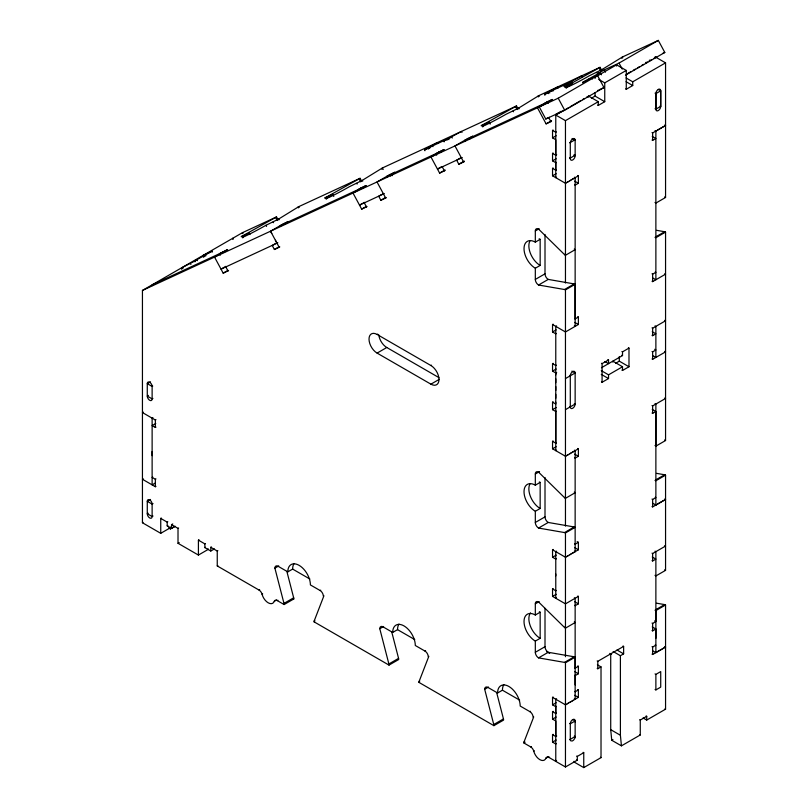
<?xml version="1.0" encoding="UTF-8"?>
<svg xmlns="http://www.w3.org/2000/svg" width="808" height="808" viewBox="0 0 808 808"><rect width="100%" height="100%" fill="white"/><g stroke="black" fill="none" stroke-linecap="round" stroke-linejoin="round"><path stroke-width="1.21" d="M152.126 455.672L152.126 451.51M556.379 162.368L555.773 162.711L552.541 160.853L552.541 153.389L553.147 153.045M556.712 736.017L555.803 736.543L555.803 721.009L552.541 719.13L552.541 711.666L555.773 713.535L555.773 706.697L556.379 706.354M566.065 455.904L565.459 456.247L552.541 448.794L552.541 441.34L555.773 443.198L555.773 411.504L556.379 411.161M555.773 402.111L555.773 404.05L552.541 402.182L552.541 409.646L555.773 411.504M555.773 394.344L555.773 398.223M555.773 386.577L555.773 390.456M555.773 378.8L555.773 382.689M566.065 182.921L565.459 183.275L552.541 175.811L552.541 168.357L555.773 170.225L555.773 162.711M552.541 153.389L555.773 155.257L555.773 139.723L552.541 137.855L552.541 130.401L553.147 130.048M555.773 573.963L555.773 575.942M555.773 760.298L555.773 761.389L556.379 761.035M575.145 684.921L575.145 657.167L565.459 662.762L565.459 766.974L577.296 760.146L577.296 756.409L583.75 752.682L583.75 767.6L574.064 762.005L574.064 761.308M574.337 325.907L575.145 326.371L575.145 284.295L565.459 289.89L565.459 526.119M565.459 656.722L565.459 532.937L575.145 527.341A4.565 2.636 60 0 0 574.225 526.967L548.238 522.463L538.552 528.058A4.565 2.636 60 0 1 535.32 522.463L535.32 511.282A15.988 9.231 60 0 1 524.018 491.708A15.988 9.231 60 0 1 535.32 485.184L540.158 482.386L540.158 508.484L535.32 511.282M574.538 551.995L575.145 551.642L575.145 450.662L574.337 450.197M574.538 699.587L575.145 698.344L575.145 675.629L574.538 675.276M655.874 638.32L655.874 610.565L665.56 604.97L665.56 709.182L646.723 720.059L643.087 717.959M656.52 230.31L664.641 231.724A4.565 2.636 60 0 1 665.56 232.098L665.56 440.532L655.874 446.127L655.874 404.05L655.066 403.586M655.066 108.686L655.874 109.151L655.884 93.354A3.424 1.98 -60 0 1 658.298 89.425A3.424 1.98 -60 0 1 660.702 90.577L660.702 106.616A3.424 1.98 -60 0 1 658.298 110.555A3.424 1.98 -60 0 1 655.884 109.393L655.874 93.617L660.722 90.819L658.298 89.425M656.52 473.357L664.641 474.771A4.565 2.636 60 0 1 665.56 475.144L665.56 570.357L655.874 575.942A4.575 2.636 60 0 1 655.005 575.306M660.722 90.819L660.722 106.353L655.874 109.151M391.739 631.927L398.566 658.369A4.565 2.636 60 0 1 398.697 659.52L389.012 665.105L314.1 621.857A4.575 2.646 60 0 1 314.231 620.867L323.927 595.759M496.637 692.486L503.455 718.928A4.565 2.636 60 0 1 503.596 720.08L493.9 725.665L418.988 682.417A4.575 2.636 60 0 1 419.12 681.427L428.826 656.318M549.561 757.106L548.955 757.45A4.565 2.636 60 0 0 545.915 758.187A9.13 5.272 60 0 1 539.825 759.641A9.13 5.272 60 0 1 533.735 751.147A4.565 2.636 60 0 0 530.694 746.905L523.887 742.976A4.575 2.636 60 0 1 524.018 741.986L533.714 716.878M249.965 234.552L249.147 233.047A15.988 0.687 -28.3 0 0 246.248 235.694A15.988 0.687 -28.3 0 0 265.943 225.281L278.477 219.15L298.829 206.616L360.105 178.285L361.721 181.295M333.785 196.425L332.704 194.415A15.988 0.687 -28.3 0 0 329.795 197.061A15.988 0.687 -28.3 0 0 349.5 186.648L362.024 180.517L382.376 167.983L516.524 105.959L518.14 108.979M490.204 124.109L489.123 122.099A15.988 0.687 -28.3 0 0 486.224 124.735A15.988 0.687 -28.3 0 0 505.919 114.332L518.453 108.201L538.795 95.657L600.071 67.327L601.697 70.347M600.071 67.327L564.691 87.092L572.67 83.466A15.988 0.687 -28.3 0 0 569.771 86.103A15.988 0.687 -28.3 0 0 589.476 75.7L602 69.569L622.352 57.035L658.318 40.4L664.802 52.459L625.513 75.134M277.144 220.513L275.528 217.493L241.168 236.683L249.147 233.047M360.701 181.881L359.075 178.861L324.715 198.051L332.704 194.415M516.524 105.959L481.134 125.725L489.123 122.099M572.721 719.595L575.145 720.989L575.145 736.987A2.545 1.475 -60 0 1 574.862 738.26L573.609 740.057A4.212 2.434 -60 0 1 572.064 741.017L570.579 740.734A2.545 1.475 -60 0 1 570.297 739.785L570.297 723.786A3.424 1.98 -60 0 1 572.721 719.595A3.424 1.98 -60 0 1 575.145 720.989L570.297 723.786L569.69 723.443M567.277 182.224L568.489 181.527M569.69 180.83L570.903 180.123M572.115 179.427L573.327 178.73M574.538 178.033L575.145 177.679L574.337 177.215M652.036 132.583L652.642 132.936L656.682 130.603M659.106 129.209L657.49 130.138M661.52 127.805L659.904 128.745M663.944 126.412L662.328 127.341M567.277 455.207L568.489 454.51M569.701 453.803L570.903 453.106M572.115 452.409L573.327 451.712M574.538 451.005L575.145 450.662M567.277 556.187L568.489 555.49M569.701 554.793L570.903 554.096M572.115 553.389L573.327 552.692M652.036 506.555L652.642 506.899L656.682 504.576M659.106 503.172L657.49 504.101M661.52 501.778L659.904 502.707M663.944 500.374L662.328 501.303M567.277 703.788L568.489 703.081M569.701 702.384L570.903 701.687M572.115 700.99L573.327 700.294M652.036 654.147L652.642 654.5L656.682 652.167M659.106 650.763L657.49 651.702M661.52 649.369L659.904 650.299M663.944 647.976L662.328 648.905M170.427 527.725L160.742 533.32L142.44 522.756L142.44 290.436L242.521 232.643L276.548 216.918L278.174 219.928M194.97 261.822L194.566 261.075L203.182 256.096L212.039 251.258L212.443 252.015M181.729 269.337L181.729 267.781L196.97 259.964L197.374 260.711M276.488 216.948L275.589 217.453M227.866 250.389L227.452 249.642L219.433 253.722L220.241 255.227M227.452 249.642L214.544 257.096L223.19 273.165L228.593 270.599M360.045 178.316L359.277 178.75M288.658 222.281L288.254 221.523L283.457 223.745L270.539 231.209L279.184 247.278L279.79 246.925M288.254 221.523L285.022 223.392L285.436 224.149M424.937 150.732L424.533 149.975L437.451 142.521L437.997 143.521M424.533 149.975L432.563 145.894L432.967 146.652M366.347 186.365L365.943 185.608L361.146 187.83L357.914 189.688L358.318 190.446M225.866 266.357L221.018 269.155L277.831 242.794M365.943 185.608L353.025 193.072L361.671 209.141L367.074 206.575M226.432 266.579L225.826 266.933L227.987 270.953M444.137 141.855L443.733 141.097L446.965 139.239L447.369 139.986M443.733 141.097L461.449 131.421L461.984 132.431M395.142 173.053L394.738 172.296L389.941 174.518L377.023 181.972L385.669 198.041L386.274 197.697M394.738 172.296L391.506 174.164L392.314 175.669M223.19 273.165L228.028 270.367M275.245 243.733L272.225 245.481L274.387 249.5L279.184 247.278M275.851 243.38L277.063 242.683M444.299 150.318L443.895 149.571L435.865 153.651L436.674 155.156M443.895 149.571L430.977 157.025L439.623 173.094L445.026 170.528M274.387 249.5L279.225 246.703M473.094 137.007L472.69 136.249L467.893 138.471L454.975 145.925L463.62 162.004L464.226 161.651M544.925 95.253L544.521 94.506L557.439 87.042L557.975 88.052M472.69 136.249L469.458 138.118L469.872 138.875M544.521 94.506L552.551 90.415L552.955 91.173M564.125 86.375L563.721 85.628L566.943 83.759L567.357 84.517M563.721 85.628L581.437 75.952L581.972 76.952M361.125 204.192L359.51 205.121L384.315 193.556M361.934 203.727L362.731 203.262M363.539 202.788L364.347 202.323M364.913 202.556L364.307 202.899L366.468 206.919M380.517 195.193L378.71 196.243L380.861 200.263L385.669 198.041M381.124 194.849L381.729 194.496M382.336 194.152L383.548 193.445M552.611 100.243L552.207 99.485L547.41 101.707L544.178 103.565L544.592 104.323M361.671 209.141L366.509 206.343M142.44 290.436L537.461 107.787L547.147 102.202L547.551 102.949M583.154 83.093L582.74 82.335L597.506 75.508L603.99 87.567L564.701 110.252L545.774 118.998L539.29 106.939L552.207 99.485M582.74 82.335L600.213 72.528L601.425 74.79M598.223 74.387L597.819 73.639L604.273 69.912L619.029 63.085L658.318 40.4M380.861 200.263L385.709 197.465M539.29 106.939L558.217 98.192L597.506 75.508M625.665 88.91L626.271 89.264L626.271 70.427L616.585 64.842L595.052 77.265L595.052 78.447M441.501 166.751L437.461 169.084L462.267 157.52M442.865 166.509L442.259 166.862L444.42 170.882M460.287 158.105L456.661 160.206L458.823 164.226L463.62 162.004M439.623 173.094L445.067 169.953M458.823 164.226L464.267 161.075M598.688 79.366L604.748 82.86L626.271 70.427M545.774 118.998L548.198 117.604M549.349 117.281L548.743 117.625L550.905 121.644L551.51 121.301M560.005 111.928L555.773 114.383L555.773 177.679L556.581 177.215M560.611 111.585L561.217 111.231M649.218 60.428L649.814 60.075M654.662 57.287L655.268 56.934M563.974 110.312L555.773 115.049L565.459 120.645L598.284 101.687L598.284 105.414L597.678 105.07M566.024 109.13L568.085 107.939M570.135 106.757L580.386 100.838M582.447 99.647L584.497 98.465M586.547 97.283L588.598 96.091L598.284 101.687M627.149 73.841L631.25 71.468M633.3 70.286L635.351 69.104M637.401 67.912L639.461 66.731M641.512 65.549L643.562 64.367M645.612 63.175L647.663 61.994M649.713 60.812L651.773 59.62M653.824 58.439L655.874 57.257L665.56 62.852L665.56 197.485L655.874 203.081A4.575 2.636 60 0 1 655.005 202.434M537.461 107.787L546.107 123.866L551.551 120.715M591.426 98.192L595.052 96.091L604.748 101.687L604.748 82.86M626.069 77.962L632.735 81.8L665.56 62.852M598.284 105.414L604.748 101.687M626.271 89.264L632.735 85.527L632.735 81.8M556.379 131.916L555.773 132.26L552.541 130.401M552.541 137.855L556.177 135.754M150.51 381.8L147.278 383.659L147.278 396.092A3.424 1.98 60 0 0 149.702 400.283A3.424 1.98 60 0 0 152.126 398.889L152.934 398.415M575.145 139.723L570.307 142.521L570.297 158.56A3.424 1.98 -60 0 0 572.721 159.954A3.424 1.98 -60 0 0 575.145 155.762L575.145 139.723L573.529 138.784M152.732 386.103L152.126 386.456L147.278 383.659A3.424 1.98 60 0 1 149.702 382.265A3.424 1.98 60 0 1 152.126 386.456L152.126 398.889L147.278 396.092L148.49 395.385M555.773 155.257L556.682 154.732M552.541 160.853L556.177 158.752M552.541 168.357L553.147 168.003M555.773 170.225L556.379 169.872M143.248 412.09L142.44 412.555L155.358 420.019L155.964 419.665M552.541 175.811L556.177 173.72M152.934 417.685L152.126 418.15L152.126 484.861L155.358 483.002M565.459 283.032L565.459 183.275L578.376 175.811L578.376 183.275L575.145 185.133L574.538 184.79M655.066 130.603L655.874 131.068L665.56 125.482L664.752 125.008M155.762 423.513L152.126 425.604L155.358 427.472L155.964 427.119M652.036 140.047L652.642 140.39L655.874 138.532L652.238 136.431M565.459 289.89A4.565 2.636 60 0 0 564.529 289.517L538.552 285.012A4.565 2.636 60 0 1 535.32 279.416L535.32 268.236A15.988 9.231 60 0 1 524.018 248.662A15.988 9.231 60 0 1 535.32 242.137L535.32 230.947L538.35 229.199M535.32 230.947A4.565 2.636 60 0 1 538.552 229.088L539.158 228.735M535.32 242.137L540.158 239.34L540.158 265.438L535.32 268.236M439.39 379.275L430.906 384.164L377.094 353.096A11.413 6.595 60 0 1 369.014 339.108A11.413 6.595 60 0 1 377.094 334.451L377.7 334.098M143.248 478.801L142.44 479.265L155.358 486.729L155.964 486.376M152.732 477.053L152.126 477.407L155.358 479.265L155.964 478.922M377.094 353.096L386.779 347.501L438.916 377.599M538.552 229.088L564.529 254.591L565.135 254.237M150.51 499.445L147.278 501.314L147.278 513.736A3.424 1.98 60 0 0 149.702 517.938A3.424 1.98 60 0 0 152.126 516.534L153.035 516.009M535.32 279.416L545.006 273.831L545.006 234.441M153.035 503.586L152.126 504.111L147.278 501.314A3.424 1.98 60 0 1 149.702 499.91A3.424 1.98 60 0 1 152.126 504.111L152.126 516.534L147.278 513.736L148.187 513.211M538.552 285.012L548.238 279.416L574.225 283.921A4.565 2.636 60 0 1 575.145 284.295M142.44 522.756L143.046 522.402M160.742 533.32L160.742 518.403L161.347 518.049M377.094 334.451L430.906 365.519L431.512 365.176M564.529 289.517L574.225 283.921M655.551 236.966L664.641 231.724M665.56 232.098L655.874 237.693A4.565 2.636 60 0 0 655.005 237.33M160.742 518.403L167.195 522.13L167.801 521.776M167.195 522.13L167.195 525.856L167.801 525.513M175.184 526.271L171.548 528.371L171.548 524.645L172.761 523.948M168.609 527.917L170.427 528.967L174.74 526.473M171.548 524.645L178.012 528.371L178.608 528.018M556.379 333.482L555.773 333.825L552.541 331.967L552.541 324.503L553.147 324.159M178.012 528.371L178.012 543.289L179.214 542.592M556.581 325.907L555.773 326.371L555.773 450.662L556.581 450.197M552.541 331.967L556.177 329.866M574.538 318.564L575.145 318.908L578.376 317.049L578.376 324.503L565.459 331.967L552.541 324.503M652.036 273.821L652.642 274.164L655.874 272.306L655.268 271.953M208.1 548.773L208.1 549.47L198.415 555.066L198.415 540.148L199.021 539.805M652.036 281.275L652.642 281.628L665.56 274.164L664.752 273.7M198.415 540.148L204.868 543.885L205.474 543.531M204.868 543.885L204.868 547.612L205.474 547.258M204.868 547.612L210.787 551.026L210.787 547.299L211.393 546.945M210.787 551.026L214.423 548.935M210.787 547.299L217.251 551.026L217.857 550.682M556.682 372.458L555.773 372.973L552.541 371.114L552.541 363.661L553.147 363.307M556.379 365.176L555.773 365.519L552.541 363.661M552.541 371.114L556.177 369.014M217.251 551.026L217.251 565.943L217.857 565.59M565.459 378.568L575.145 372.983L575.145 404.05A3.424 1.98 -60 0 1 572.721 408.242A3.424 1.98 -60 0 1 570.297 406.848L569.69 406.495M652.036 327.886L652.642 328.23L665.56 320.776L664.752 320.311M601.475 363.297L602.081 363.64L608.535 359.913L608.535 363.64L604.899 361.55M621.928 351.49L622.524 351.834L628.988 348.107L628.988 366.751L622.524 370.478L621.928 370.125M652.036 335.34L652.642 335.694L655.874 333.825L652.238 331.734M601.475 367.721L622.524 355.56L622.524 351.834M615.666 363.257L619.302 361.156L628.988 366.751M552.541 402.182L553.147 401.839M601.273 370.63L608.535 374.831L622.524 366.751L622.524 370.478M286.85 571.367L293.668 597.809A4.565 2.636 60 0 1 293.809 598.96L284.123 604.546A4.565 2.636 60 0 0 283.982 603.404L274.892 568.145L278.72 565.933M552.541 409.646L556.177 407.545M652.036 351.5L652.642 351.854L655.874 349.985L654.662 349.288M601.475 381.931L602.081 382.285L608.535 378.558L608.535 374.831M565.459 409.646L575.145 404.05L574.337 403.586M652.036 358.954L652.642 359.308L665.56 351.854L664.752 351.379M274.892 568.145A4.565 2.636 60 0 1 278.114 566.287L287.81 571.872L292.647 569.085A15.988 9.231 60 0 1 294.092 563.53M217.251 565.943L259.045 590.072L259.651 589.719M259.045 590.072A4.565 2.636 60 0 1 262.085 594.314L262.691 593.961M262.085 594.314A9.13 5.272 60 0 0 268.175 602.798A9.13 5.272 60 0 0 274.266 601.344L276.69 599.95M552.541 441.34L553.147 440.986M274.266 601.344A4.565 2.636 60 0 1 277.306 600.617L277.912 600.263M555.773 443.198L556.379 442.855M283.982 603.404L293.668 597.809M552.541 448.794L556.177 446.703M287.81 571.872A15.988 9.231 60 0 1 299.111 565.347A15.988 9.231 60 0 1 310.413 584.931L320.099 590.517L320.705 590.173M565.459 456.247L578.376 448.794L578.376 456.257L575.145 458.116L574.538 457.762M652.036 405.566L652.642 405.919L665.56 398.455L664.752 397.99M535.32 485.184L535.32 473.993L539.552 471.549M652.036 413.019L652.642 413.373L655.874 411.504L655.874 505.04L665.56 499.445L664.752 498.98M314.231 620.867L314.837 620.514M314.1 621.857L314.706 621.504M535.32 473.993A4.565 2.636 60 0 1 538.552 472.125L564.529 497.637L565.135 497.284M535.32 522.463L545.006 516.878L545.006 477.488M389.012 665.105A4.565 2.636 60 0 0 388.88 663.964L379.78 628.705L383.618 626.493M538.552 528.058L564.529 532.563L574.225 526.967M655.551 480.013L664.641 474.771M379.78 628.705A4.565 2.636 60 0 1 383.012 626.846L392.698 632.432L397.546 629.644A15.988 9.231 60 0 1 398.99 624.089M665.56 475.144L655.874 480.74A4.565 2.636 60 0 0 655.005 480.376M556.379 558.752L555.773 559.106L552.541 557.237L552.541 549.783L553.147 549.43M556.581 551.177L555.773 551.642L555.773 598.253L556.379 597.9M552.541 557.237L556.177 555.146M552.541 549.783L565.459 557.237L578.376 549.783L578.376 542.32L575.145 544.188L574.538 543.835M652.036 499.091L652.642 499.445L655.874 497.576L655.268 497.233M388.88 663.964L398.566 658.369M392.698 632.432A15.988 9.231 60 0 1 404 625.907A15.988 9.231 60 0 1 415.302 645.491L424.988 651.076L425.594 650.733M574.538 605.364L575.145 605.707L578.376 603.849L578.376 596.395L565.459 603.849L552.541 596.395L552.541 588.931L553.147 588.588M556.379 590.446L555.773 590.8L552.541 588.931M565.459 662.762A4.565 2.636 60 0 0 564.529 662.388L538.552 657.884A4.565 2.636 60 0 1 535.32 652.288L535.32 641.108A15.988 9.231 60 0 1 524.018 621.534A15.988 9.231 60 0 1 535.32 615.009L535.32 603.818L539.158 601.606M552.541 596.395L556.177 594.294M419.12 681.427L419.726 681.073M535.32 615.009L540.158 612.212L540.158 638.31L535.32 641.108M418.988 682.417L419.594 682.063M652.036 553.157L652.642 553.51L665.56 546.057L664.752 545.592M652.036 560.621L652.642 560.964L655.874 559.106L652.238 557.005M535.32 603.818A4.565 2.636 60 0 1 538.552 601.95L564.529 627.462L565.135 627.109M535.32 652.288L545.006 646.703L545.006 608.323M538.552 657.884L548.238 652.288L574.225 656.793A4.565 2.636 60 0 1 575.145 657.167M493.9 725.665A4.565 2.636 60 0 0 493.769 724.524L484.679 689.264L488.507 687.053M484.679 689.264A4.565 2.636 60 0 1 487.901 687.406L497.587 692.991L502.435 690.204A15.988 9.231 60 0 1 503.879 684.649M564.529 662.388L574.225 656.793M655.551 609.838L664.641 604.596A4.565 2.636 60 0 1 665.56 604.97M574.538 667.822L575.145 668.165L578.376 666.307L578.376 673.761L575.145 675.629M652.036 623.079L652.642 623.423L655.874 621.564L655.874 551.642L655.066 551.177M597.193 660.954L597.799 661.308L623.625 646.39L623.625 653.844L620.403 655.712L613.131 651.521M652.036 630.533L652.642 630.876L655.874 629.018L655.874 652.632L665.56 647.036L664.752 646.572M493.769 724.524L503.455 718.928M597.193 668.408L597.799 668.761L601.021 666.893L601.021 757.631L583.75 767.6M555.773 706.697L552.541 704.839L552.541 697.375L553.147 697.031M497.587 692.991A15.988 9.231 60 0 1 508.889 686.467A15.988 9.231 60 0 1 520.2 706.051L529.886 711.636L530.492 711.293M556.581 698.779L555.773 699.243L555.773 761.389L556.591 760.914M552.541 704.839L556.177 702.738M552.541 697.375L565.459 704.829L578.376 697.375L578.376 689.921L575.145 691.779L574.538 691.436M652.036 646.693L652.642 647.036L655.874 645.178L655.268 644.824M552.541 711.666L553.147 711.323M555.773 713.535L556.379 713.181M552.541 719.13L556.177 717.029M524.018 741.986L524.624 741.633M523.887 742.976L525.089 742.279M655.066 673.912L655.874 674.387L660.722 671.589L660.722 687.123L655.874 689.921L655.066 689.456M530.694 746.905L531.3 746.562M556.379 743.633L555.773 743.986L552.541 742.118L552.541 734.664L553.147 734.31M533.735 751.147L534.34 750.804M552.541 742.118L556.177 740.027M570.297 739.32L575.145 736.532L574.337 736.058M545.915 758.187L548.339 756.783M639.663 719.706L640.269 720.059L646.723 716.332L646.723 720.059M610.717 655.086L610.717 729.664L611.737 740.259L612.918 739.572M611.737 740.259L621.433 745.845L640.269 734.977L640.269 720.059M664.752 125.947L665.56 125.482M565.459 557.237L566.065 556.894M664.752 499.91L665.56 499.445M664.752 647.501L665.56 647.036M565.459 704.829L566.065 704.485M212.039 251.258L203.242 255.328L204.05 256.833M597.819 73.639L600.213 72.528M194.566 261.075L196.97 259.964M547.147 102.202L464.661 140.339L465.206 141.339M662.6 53.469L664.802 52.459M597.526 90.557L598.455 90.122M599.374 89.698L603.99 87.567M546.107 123.866L550.905 121.644M656.52 603.182L664.641 604.596M655.066 93.152L655.874 93.617M626.069 81.689L632.735 85.527M660.106 106.01L660.722 106.353M572.115 138.481L575.145 140.228A3.424 1.98 -60 0 0 572.721 138.825A3.424 1.98 -60 0 0 570.297 143.016L569.69 142.673M574.337 154.793L575.145 155.257L570.307 158.055L569.701 157.701M573.933 155.065L575.145 155.762M569.69 158.206L570.297 158.56M577.77 175.467L578.376 175.811M574.74 181.174L578.376 183.275M652.642 277.901L655.874 279.76L655.874 131.068M655.066 325.907L655.874 326.371L655.874 357.439L652.642 355.581M577.77 316.696L578.376 317.049M628.382 347.753L628.988 348.107M574.74 322.402L578.376 324.503M621.928 355.217L622.524 355.56M622.524 366.751L612.838 361.156L612.838 362.085M607.929 359.56L608.535 359.913M601.273 374.367L608.535 378.558M652.238 409.414L655.874 411.504M571.913 371.114L575.145 372.983A3.424 1.98 -60 0 0 572.721 371.579A3.424 1.98 -60 0 0 570.297 375.771L570.297 406.848M569.69 375.427L570.297 375.771M577.77 448.45L578.376 448.794M574.74 454.157L578.376 456.257M652.642 503.172L655.874 505.04M204.99 256.449L203.172 255.399L203.172 256.954M182.941 268.478L181.729 267.781L182.113 268.509M577.165 541.623L578.376 542.32M574.74 547.683L578.376 549.783M574.337 551.177L575.145 551.642M654.662 620.857L655.874 621.564M652.238 626.917L655.874 629.018M577.77 596.041L578.376 596.395M574.337 597.789L575.145 598.253L575.145 668.165M574.74 601.748L578.376 603.849M652.642 650.773L655.874 652.632M623.019 646.036L623.625 646.39M616.969 650.006L623.625 653.844M609.808 653.379L611.555 654.389M597.395 664.802L601.021 666.893M664.954 708.838L665.56 709.182M577.77 665.954L578.376 666.307M546.865 651.844L549.672 653.46M574.74 671.66L578.376 673.761M646.117 715.979L646.723 716.332M577.77 689.567L578.376 689.921M574.74 695.274L578.376 697.375M639.663 734.624L640.269 734.977M574.337 698.779L575.145 699.243M610.717 729.664L620.403 735.26L621.433 745.845M292.647 569.085L309.868 579.023M397.546 629.644L414.767 639.582M502.435 690.204L519.655 700.142M574.538 736.633L575.145 736.987M569.69 739.431L570.297 739.785M600.415 757.278L601.021 757.631M552.541 734.664L555.803 736.543M583.154 752.339L583.75 752.682M576.69 756.066L577.296 756.409M576.69 759.793L577.296 760.146M167.195 525.856L171.548 528.371M292.951 598.465L293.809 598.96M178.012 543.289L198.415 555.066M277.306 600.617L284.123 604.546M548.955 757.45L565.459 766.974M270.943 231.957L271.751 233.462M275.397 240.249L276.215 241.754M622.352 57.035L622.756 57.782M621.524 57.52L621.938 58.267M619.029 63.085L622.271 69.114M604.273 69.912L605.485 72.165M602.303 69.397L602.707 70.145M599.051 67.912L600.667 70.922M596.668 72.367L597.082 73.124M591.607 77.497L592.415 79.002M589.204 78.608L589.608 79.356M572.286 82.547L571.751 81.537L547.753 92.637L548.289 93.637M568.519 83.406L568.923 84.163M566.307 86.042L567.115 87.547M565.479 86.789L566.287 88.304M558.217 98.192L564.701 110.252M549.319 92.284L549.723 93.031M547.41 101.707L548.218 103.212M538.795 95.657L539.209 96.415M537.976 96.152L538.38 96.899M518.746 108.03L519.15 108.777M515.494 106.545L517.12 109.555M513.12 110.999L513.524 111.757M482.75 124.674L483.568 126.179M481.921 125.422L482.729 126.927M467.893 138.471L468.297 139.228M452.298 138.027L451.763 137.017L427.765 148.117L428.301 149.116M448.531 138.885L448.935 139.632M441.208 152.439L440.663 151.429L386.709 176.376L387.254 177.386M439.098 151.783L439.501 152.54M429.331 147.763L429.735 148.51M389.941 174.518L390.749 176.023M382.376 167.983L383.194 169.488M381.558 168.468L381.962 169.226M362.327 180.346L362.731 181.103M363.257 188.476L362.711 187.476L280.224 225.614L280.629 226.361M361.146 187.83L361.55 188.577M356.702 183.325L357.106 184.072M326.331 196.99L327.139 198.495M325.503 197.748L326.311 199.253M298.829 206.616L299.233 207.373M298 207.101L298.404 207.858M283.457 223.745L283.861 224.503M278.78 218.978L279.184 219.736M273.144 221.958L273.548 222.705M265.943 225.281L266.559 226.412M242.935 233.401L242.461 232.643L242.471 233.583M242.784 235.623L243.592 237.128M241.956 236.38L242.764 237.885M233.179 238.996L232.775 238.239L232.775 239.178M224.634 252.258L224.23 251.5L152.106 284.85L152.52 285.598M222.654 251.854L223.059 252.611M205.575 254.985L205.979 255.742M203.182 256.096L203.586 256.853M190.506 263.691L190.91 264.438M575.145 177.679L575.145 318.908M575.145 720.989L575.145 721.958M555.773 372.973L555.773 374.922M655.874 56.58L655.874 57.732M655.874 674.387L655.874 689.921M652.642 132.936L652.642 140.39M652.642 274.164L652.642 281.628M652.642 328.23L652.642 335.694M652.642 351.854L652.642 359.308M652.642 405.919L652.642 413.373M652.642 499.445L652.642 506.899M652.642 553.51L652.642 560.964M652.642 623.423L652.642 630.876M652.642 647.036L652.642 654.5M646.188 62.176L646.188 63.327M620.403 655.712L620.403 735.26M619.302 356.5L619.302 361.156M616.585 64.842L616.585 66.014M602.081 363.64L602.081 382.285M597.799 661.308L597.799 668.761M595.052 92.567L595.052 96.091M588.598 96.091L588.598 97.031M565.459 120.645L565.459 183.275M170.427 527.028L170.427 528.967M155.358 420.019L155.358 427.472M155.358 479.265L155.358 486.729M655.005 610.202A4.565 2.636 60 0 1 655.874 610.565M665.56 570.357A4.575 2.636 60 0 1 664.691 569.711M665.56 440.532A4.575 2.636 60 0 1 664.691 439.885M655.874 446.117A4.575 2.636 60 0 1 655.005 445.481M665.56 197.485A4.575 2.636 60 0 1 664.691 196.849M564.529 254.591A4.565 2.636 60 0 0 565.459 255.278L575.145 249.682A4.565 2.636 60 0 1 574.276 249.046M548.238 279.416A4.565 2.636 60 0 1 545.006 273.831M564.529 497.637A4.575 2.636 60 0 0 565.459 498.324L575.145 492.729A4.575 2.636 60 0 1 574.276 492.092M548.238 522.463A4.565 2.636 60 0 1 545.006 516.878M564.529 532.563A4.565 2.636 60 0 1 565.459 532.937M564.529 627.462A4.575 2.636 60 0 0 565.459 628.149L575.145 622.554A4.575 2.636 60 0 1 574.276 621.918M548.238 652.288A4.565 2.636 60 0 1 545.006 646.703M529.886 711.636A4.565 2.636 60 0 1 533.108 717.231M424.988 651.076A4.565 2.636 60 0 1 428.22 656.672M320.099 590.517A4.565 2.636 60 0 1 323.321 596.112M430.906 365.519A11.413 6.595 60 0 1 438.986 379.507A11.413 6.595 60 0 1 430.906 384.164M386.779 347.501A11.413 6.595 60 0 1 378.79 334.916M540.158 508.484A15.988 9.231 60 0 1 530.109 483.659M539.34 481.942A15.988 9.231 60 0 1 540.158 482.386M540.158 638.31A15.988 9.231 60 0 1 530.311 625.958A15.988 9.231 60 0 1 530.513 612.888M539.34 611.767A15.988 9.231 60 0 1 540.158 612.212M540.158 265.438A15.988 9.231 60 0 1 530.119 240.602M539.148 238.804A15.988 9.231 60 0 1 540.158 239.34"/></g></svg>
